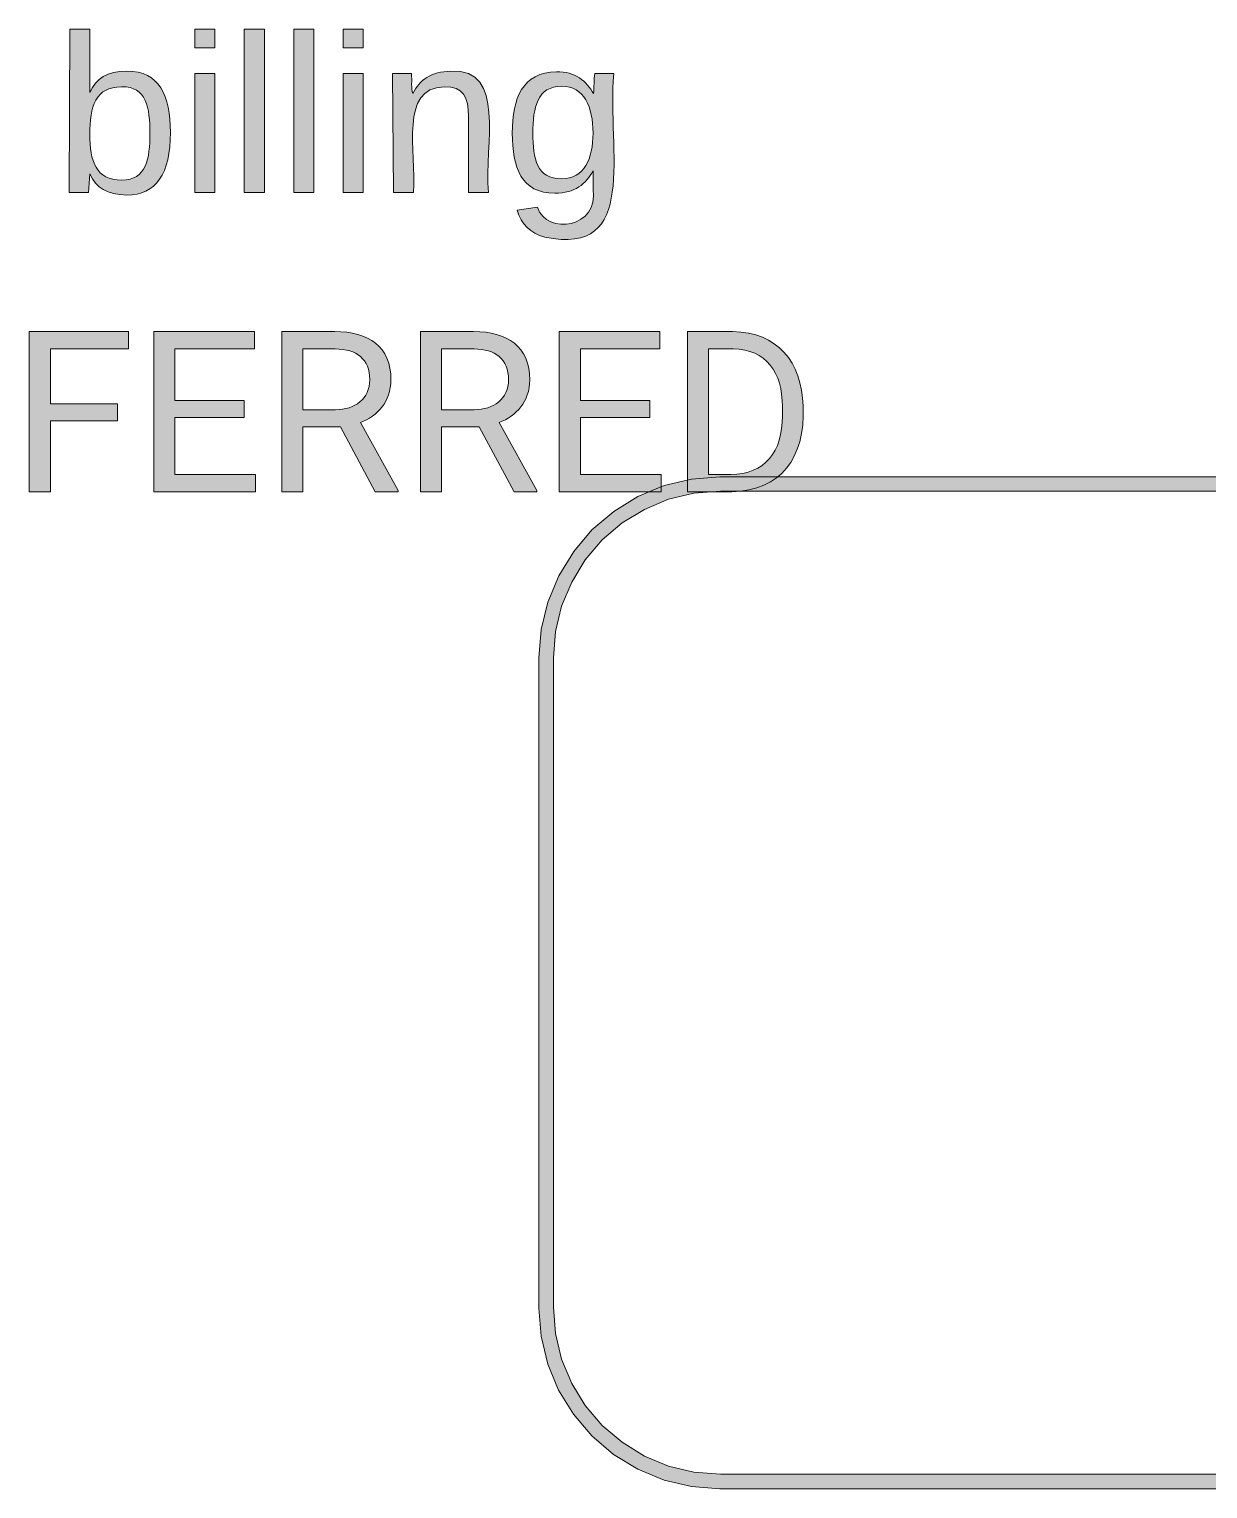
# Model space of a CAD drawing. Extents: x 3 to 1760, y 20 to 1040.
# Drawn here: x 192.3 to 273.7, y 830.6 to 931.4 of the extents above; entities that cross this region are included whole.
import ezdxf

# ---------------------------------------------------------------- set-up
doc = ezdxf.new("R2010")
doc.units = 0
doc.header["$MEASUREMENT"] = 0
doc.layers.add('Layer 1', color=7, linetype='Continuous', lineweight=0)

# ---------------------------------------------------------------- blocks, each defined once
blk = doc.blocks.new('Block_140')
at = {"layer": 'Layer 1', "true_color": 0x282c33, "transparency": 33554687}
h = blk.add_hatch(color=250, dxfattribs=at)
h.dxf.hatch_style = 2
edge = h.paths.add_edge_path()
edge.add_spline(control_points=[(199.07, 928.49), (201.36, 928.49), (202.05, 926.81), (202.09, 924.26), (202.09, 921.4), (201.1, 919.94), (199.07, 919.94), (197.73, 919.98), (196.95, 920.41), (196.52, 921.4), (196.52, 921.4), (196.43, 920.11), (196.43, 920.11), (196.43, 920.11), (195.09, 920.11), (195.09, 920.11), (195.09, 920.11), (195.14, 931.39), (195.14, 931.39), (195.14, 931.39), (196.52, 931.39), (196.52, 931.39), (196.52, 931.39), (196.52, 927.02), (196.52, 927.02), (196.95, 928.02), (197.73, 928.49), (199.07, 928.49)], knot_values=[0, 0, 0, 0, 1, 1, 1, 2, 2, 2, 3, 3, 3, 4, 4, 4, 5, 5, 5, 6, 6, 6, 7, 7, 7, 8, 8, 8, 9, 9, 9, 9], degree=3, periodic=0)
edge = h.paths.add_edge_path()
edge.add_spline(control_points=[(198.72, 920.97), (200.45, 920.97), (200.67, 922.44), (200.67, 924.21), (200.67, 925.94), (200.45, 927.45), (198.72, 927.41), (196.91, 927.41), (196.52, 926.03), (196.52, 924.13), (196.52, 922.27), (196.95, 920.97), (198.72, 920.97)], knot_values=[0, 0, 0, 0, 1, 1, 1, 2, 2, 2, 3, 3, 3, 4, 4, 4, 4], degree=3, periodic=0)
edge.add_line((198.72, 920.97), (198.72, 920.97))
h = blk.add_hatch(color=250, dxfattribs=at)
h.dxf.hatch_style = 2
edge = h.paths.add_edge_path()
edge.add_spline(control_points=[(203.78, 930.09), (203.78, 930.09), (203.78, 931.39), (203.78, 931.39), (203.78, 931.39), (205.16, 931.39), (205.16, 931.39), (205.16, 931.39), (205.16, 930.09), (205.16, 930.09), (205.16, 930.09), (203.78, 930.09), (203.78, 930.09)], knot_values=[0, 0, 0, 0, 1, 1, 1, 2, 2, 2, 3, 3, 3, 4, 4, 4, 4], degree=3, periodic=0)
edge = h.paths.add_edge_path()
edge.add_spline(control_points=[(203.78, 920.11), (203.78, 920.11), (203.78, 928.32), (203.78, 928.32), (203.78, 928.32), (205.16, 928.32), (205.16, 928.32), (205.16, 928.32), (205.16, 920.11), (205.16, 920.11), (205.16, 920.11), (203.78, 920.11), (203.78, 920.11)], knot_values=[0, 0, 0, 0, 1, 1, 1, 2, 2, 2, 3, 3, 3, 4, 4, 4, 4], degree=3, periodic=0)
edge.add_line((203.78, 920.11), (203.78, 920.11))
h = blk.add_hatch(color=250, dxfattribs=at)
h.dxf.hatch_style = 2
edge = h.paths.add_edge_path()
edge.add_spline(control_points=[(207.19, 920.11), (207.19, 920.11), (207.19, 931.39), (207.19, 931.39), (207.19, 931.39), (208.58, 931.39), (208.58, 931.39), (208.58, 931.39), (208.58, 920.11), (208.58, 920.11), (208.58, 920.11), (207.19, 920.11), (207.19, 920.11)], knot_values=[0, 0, 0, 0, 1, 1, 1, 2, 2, 2, 3, 3, 3, 4, 4, 4, 4], degree=3, periodic=0)
edge.add_line((207.19, 920.11), (207.19, 920.11))
h = blk.add_hatch(color=250, dxfattribs=at)
h.dxf.hatch_style = 2
edge = h.paths.add_edge_path()
edge.add_spline(control_points=[(210.61, 920.11), (210.61, 920.11), (210.61, 931.39), (210.61, 931.39), (210.61, 931.39), (211.99, 931.39), (211.99, 931.39), (211.99, 931.39), (211.99, 920.11), (211.99, 920.11), (211.99, 920.11), (210.61, 920.11), (210.61, 920.11)], knot_values=[0, 0, 0, 0, 1, 1, 1, 2, 2, 2, 3, 3, 3, 4, 4, 4, 4], degree=3, periodic=0)
edge.add_line((210.61, 920.11), (210.61, 920.11))
h = blk.add_hatch(color=250, dxfattribs=at)
h.dxf.hatch_style = 2
edge = h.paths.add_edge_path()
edge.add_spline(control_points=[(214.02, 930.09), (214.02, 930.09), (214.02, 931.39), (214.02, 931.39), (214.02, 931.39), (215.4, 931.39), (215.4, 931.39), (215.4, 931.39), (215.4, 930.09), (215.4, 930.09), (215.4, 930.09), (214.02, 930.09), (214.02, 930.09)], knot_values=[0, 0, 0, 0, 1, 1, 1, 2, 2, 2, 3, 3, 3, 4, 4, 4, 4], degree=3, periodic=0)
edge = h.paths.add_edge_path()
edge.add_spline(control_points=[(214.02, 920.11), (214.02, 920.11), (214.02, 928.32), (214.02, 928.32), (214.02, 928.32), (215.4, 928.32), (215.4, 928.32), (215.4, 928.32), (215.4, 920.11), (215.4, 920.11), (215.4, 920.11), (214.02, 920.11), (214.02, 920.11)], knot_values=[0, 0, 0, 0, 1, 1, 1, 2, 2, 2, 3, 3, 3, 4, 4, 4, 4], degree=3, periodic=0)
edge.add_line((214.02, 920.11), (214.02, 920.11))
h = blk.add_hatch(color=250, dxfattribs=at)
h.dxf.hatch_style = 2
edge = h.paths.add_edge_path()
edge.add_spline(control_points=[(221.45, 928.49), (225.3, 928.66), (223.74, 923.48), (224.04, 920.11), (224.04, 920.11), (222.66, 920.11), (222.66, 920.11), (222.66, 920.11), (222.66, 925.34), (222.66, 925.34), (222.66, 926.68), (222.32, 927.45), (220.98, 927.41), (217.87, 927.32), (219.08, 923), (218.86, 920.11), (218.86, 920.11), (217.48, 920.11), (217.48, 920.11), (217.48, 920.11), (217.43, 928.32), (217.43, 928.32), (217.43, 928.32), (218.73, 928.32), (218.73, 928.32), (218.77, 927.89), (218.69, 927.28), (218.82, 926.94), (219.29, 927.89), (220.07, 928.45), (221.45, 928.49)], knot_values=[0, 0, 0, 0, 1, 1, 1, 2, 2, 2, 3, 3, 3, 4, 4, 4, 5, 5, 5, 6, 6, 6, 7, 7, 7, 8, 8, 8, 9, 9, 9, 10, 10, 10, 10], degree=3, periodic=0)
edge.add_line((221.45, 928.49), (221.45, 928.49))
h = blk.add_hatch(color=250, dxfattribs=at)
h.dxf.hatch_style = 2
edge = h.paths.add_edge_path()
edge.add_spline(control_points=[(232.69, 928.32), (232.25, 922.92), (234.46, 915.66), (227.93, 917.04), (226.94, 917.3), (226.29, 917.9), (226.03, 918.9), (226.03, 918.9), (227.42, 919.11), (227.42, 919.11), (228.06, 917.08), (231.74, 917.73), (231.26, 920.32), (231.26, 920.32), (231.26, 921.62), (231.26, 921.62), (230.79, 920.71), (230.01, 920.06), (228.63, 920.06), (226.29, 920.06), (225.69, 921.84), (225.69, 924.21), (225.69, 926.63), (226.38, 928.4), (228.75, 928.45), (230.01, 928.49), (230.83, 927.76), (231.3, 926.94), (231.35, 927.37), (231.3, 927.93), (231.39, 928.32), (231.39, 928.32), (232.69, 928.32), (232.69, 928.32)], knot_values=[0, 0, 0, 0, 1, 1, 1, 2, 2, 2, 3, 3, 3, 4, 4, 4, 5, 5, 5, 6, 6, 6, 7, 7, 7, 8, 8, 8, 9, 9, 9, 10, 10, 10, 11, 11, 11, 11], degree=3, periodic=0)
edge = h.paths.add_edge_path()
edge.add_spline(control_points=[(229.1, 921.06), (230.66, 921.06), (231.26, 922.44), (231.26, 924.21), (231.26, 926.03), (230.66, 927.45), (229.1, 927.45), (227.42, 927.45), (227.11, 925.98), (227.11, 924.21), (227.11, 922.44), (227.37, 921.06), (229.1, 921.06)], knot_values=[0, 0, 0, 0, 1, 1, 1, 2, 2, 2, 3, 3, 3, 4, 4, 4, 4], degree=3, periodic=0)
edge.add_line((229.1, 921.06), (229.1, 921.06))
at = {"layer": 'Layer 1'}
for points, knots in [([(199.07, 928.49), (201.36, 928.49), (202.05, 926.81), (202.09, 924.26), (202.09, 921.4), (201.1, 919.94), (199.07, 919.94), (197.73, 919.98), (196.95, 920.41), (196.52, 921.4), (196.52, 921.4), (196.43, 920.11), (196.43, 920.11), (196.43, 920.11), (195.09, 920.11), (195.09, 920.11), (195.09, 920.11), (195.14, 931.39), (195.14, 931.39), (195.14, 931.39), (196.52, 931.39), (196.52, 931.39), (196.52, 931.39), (196.52, 927.02), (196.52, 927.02), (196.95, 928.02), (197.73, 928.49), (199.07, 928.49)], [0, 0, 0, 0, 1, 1, 1, 2, 2, 2, 3, 3, 3, 4, 4, 4, 5, 5, 5, 6, 6, 6, 7, 7, 7, 8, 8, 8, 9, 9, 9, 9]), ([(203.78, 930.09), (203.78, 930.09), (203.78, 931.39), (203.78, 931.39), (203.78, 931.39), (205.16, 931.39), (205.16, 931.39), (205.16, 931.39), (205.16, 930.09), (205.16, 930.09), (205.16, 930.09), (203.78, 930.09), (203.78, 930.09)], [0, 0, 0, 0, 1, 1, 1, 2, 2, 2, 3, 3, 3, 4, 4, 4, 4]), ([(207.19, 920.11), (207.19, 920.11), (207.19, 931.39), (207.19, 931.39), (207.19, 931.39), (208.58, 931.39), (208.58, 931.39), (208.58, 931.39), (208.58, 920.11), (208.58, 920.11), (208.58, 920.11), (207.19, 920.11), (207.19, 920.11)], [0, 0, 0, 0, 1, 1, 1, 2, 2, 2, 3, 3, 3, 4, 4, 4, 4]), ([(210.61, 920.11), (210.61, 920.11), (210.61, 931.39), (210.61, 931.39), (210.61, 931.39), (211.99, 931.39), (211.99, 931.39), (211.99, 931.39), (211.99, 920.11), (211.99, 920.11), (211.99, 920.11), (210.61, 920.11), (210.61, 920.11)], [0, 0, 0, 0, 1, 1, 1, 2, 2, 2, 3, 3, 3, 4, 4, 4, 4]), ([(214.02, 930.09), (214.02, 930.09), (214.02, 931.39), (214.02, 931.39), (214.02, 931.39), (215.4, 931.39), (215.4, 931.39), (215.4, 931.39), (215.4, 930.09), (215.4, 930.09), (215.4, 930.09), (214.02, 930.09), (214.02, 930.09)], [0, 0, 0, 0, 1, 1, 1, 2, 2, 2, 3, 3, 3, 4, 4, 4, 4]), ([(203.78, 920.11), (203.78, 920.11), (203.78, 928.32), (203.78, 928.32), (203.78, 928.32), (205.16, 928.32), (205.16, 928.32), (205.16, 928.32), (205.16, 920.11), (205.16, 920.11), (205.16, 920.11), (203.78, 920.11), (203.78, 920.11)], [0, 0, 0, 0, 1, 1, 1, 2, 2, 2, 3, 3, 3, 4, 4, 4, 4]), ([(214.02, 920.11), (214.02, 920.11), (214.02, 928.32), (214.02, 928.32), (214.02, 928.32), (215.4, 928.32), (215.4, 928.32), (215.4, 928.32), (215.4, 920.11), (215.4, 920.11), (215.4, 920.11), (214.02, 920.11), (214.02, 920.11)], [0, 0, 0, 0, 1, 1, 1, 2, 2, 2, 3, 3, 3, 4, 4, 4, 4]), ([(221.45, 928.49), (225.3, 928.66), (223.74, 923.48), (224.04, 920.11), (224.04, 920.11), (222.66, 920.11), (222.66, 920.11), (222.66, 920.11), (222.66, 925.34), (222.66, 925.34), (222.66, 926.68), (222.32, 927.45), (220.98, 927.41), (217.87, 927.32), (219.08, 923), (218.86, 920.11), (218.86, 920.11), (217.48, 920.11), (217.48, 920.11), (217.48, 920.11), (217.43, 928.32), (217.43, 928.32), (217.43, 928.32), (218.73, 928.32), (218.73, 928.32), (218.77, 927.89), (218.69, 927.28), (218.82, 926.94), (219.29, 927.89), (220.07, 928.45), (221.45, 928.49)], [0, 0, 0, 0, 1, 1, 1, 2, 2, 2, 3, 3, 3, 4, 4, 4, 5, 5, 5, 6, 6, 6, 7, 7, 7, 8, 8, 8, 9, 9, 9, 10, 10, 10, 10]), ([(232.69, 928.32), (232.25, 922.92), (234.46, 915.66), (227.93, 917.04), (226.94, 917.3), (226.29, 917.9), (226.03, 918.9), (226.03, 918.9), (227.42, 919.11), (227.42, 919.11), (228.06, 917.08), (231.74, 917.73), (231.26, 920.32), (231.26, 920.32), (231.26, 921.62), (231.26, 921.62), (230.79, 920.71), (230.01, 920.06), (228.63, 920.06), (226.29, 920.06), (225.69, 921.84), (225.69, 924.21), (225.69, 926.63), (226.38, 928.4), (228.75, 928.45), (230.01, 928.49), (230.83, 927.76), (231.3, 926.94), (231.35, 927.37), (231.3, 927.93), (231.39, 928.32), (231.39, 928.32), (232.69, 928.32), (232.69, 928.32)], [0, 0, 0, 0, 1, 1, 1, 2, 2, 2, 3, 3, 3, 4, 4, 4, 5, 5, 5, 6, 6, 6, 7, 7, 7, 8, 8, 8, 9, 9, 9, 10, 10, 10, 11, 11, 11, 11]), ([(198.72, 920.97), (200.45, 920.97), (200.67, 922.44), (200.67, 924.21), (200.67, 925.94), (200.45, 927.45), (198.72, 927.41), (196.91, 927.41), (196.52, 926.03), (196.52, 924.13), (196.52, 922.27), (196.95, 920.97), (198.72, 920.97)], [0, 0, 0, 0, 1, 1, 1, 2, 2, 2, 3, 3, 3, 4, 4, 4, 4]), ([(229.1, 921.06), (230.66, 921.06), (231.26, 922.44), (231.26, 924.21), (231.26, 926.03), (230.66, 927.45), (229.1, 927.45), (227.42, 927.45), (227.11, 925.98), (227.11, 924.21), (227.11, 922.44), (227.37, 921.06), (229.1, 921.06)], [0, 0, 0, 0, 1, 1, 1, 2, 2, 2, 3, 3, 3, 4, 4, 4, 4])]:
    blk.add_open_spline(points, degree=3, knots=knots, dxfattribs=at)
blk = doc.blocks.new('Block_139')
at = {"layer": 'Layer 1'}
blk.add_blockref('Block_140', (0, 0), dxfattribs=at)
blk = doc.blocks.new('Block_142')
at = {"layer": 'Layer 1', "true_color": 0x282c33, "transparency": 33554687}
h = blk.add_hatch(color=250, dxfattribs=at)
h.dxf.hatch_style = 2
edge = h.paths.add_edge_path()
edge.add_spline(control_points=[(198.44, 904.34), (198.44, 904.34), (193.8, 904.34), (193.8, 904.34), (193.8, 904.34), (193.8, 899.45), (193.8, 899.45), (193.8, 899.45), (192.34, 899.45), (192.34, 899.45), (192.34, 899.45), (192.34, 910.51), (192.34, 910.51), (192.34, 910.51), (199.19, 910.51), (199.19, 910.51), (199.19, 910.51), (199.19, 909.31), (199.19, 909.31), (199.19, 909.31), (193.8, 909.31), (193.8, 909.31), (193.8, 909.31), (193.8, 905.53), (193.8, 905.53), (193.8, 905.53), (198.44, 905.53), (198.44, 905.53), (198.44, 905.53), (198.44, 904.34), (198.44, 904.34)], knot_values=[0, 0, 0, 0, 1, 1, 1, 2, 2, 2, 3, 3, 3, 4, 4, 4, 5, 5, 5, 6, 6, 6, 7, 7, 7, 8, 8, 8, 9, 9, 9, 10, 10, 10, 10], degree=3, periodic=0)
edge.add_line((198.44, 904.34), (198.44, 904.34))
h = blk.add_hatch(color=250, dxfattribs=at)
h.dxf.hatch_style = 2
edge = h.paths.add_edge_path()
edge.add_spline(control_points=[(207.19, 904.57), (207.19, 904.57), (202.4, 904.57), (202.4, 904.57), (202.4, 904.57), (202.4, 900.65), (202.4, 900.65), (202.4, 900.65), (207.96, 900.65), (207.96, 900.65), (207.96, 900.65), (207.96, 899.45), (207.96, 899.45), (207.96, 899.45), (200.94, 899.45), (200.94, 899.45), (200.94, 899.45), (200.94, 910.51), (200.94, 910.51), (200.94, 910.51), (207.89, 910.51), (207.89, 910.51), (207.89, 910.51), (207.89, 909.31), (207.89, 909.31), (207.89, 909.31), (202.4, 909.31), (202.4, 909.31), (202.4, 909.31), (202.4, 905.76), (202.4, 905.76), (202.4, 905.76), (207.19, 905.76), (207.19, 905.76), (207.19, 905.76), (207.19, 904.57), (207.19, 904.57)], knot_values=[0, 0, 0, 0, 1, 1, 1, 2, 2, 2, 3, 3, 3, 4, 4, 4, 5, 5, 5, 6, 6, 6, 7, 7, 7, 8, 8, 8, 9, 9, 9, 10, 10, 10, 11, 11, 11, 12, 12, 12, 12], degree=3, periodic=0)
edge.add_line((207.19, 904.57), (207.19, 904.57))
h = blk.add_hatch(color=250, dxfattribs=at)
h.dxf.hatch_style = 2
edge = h.paths.add_edge_path()
edge.add_spline(control_points=[(217.31, 907.19), (217.31, 905.66), (216.39, 904.68), (215.2, 904.24), (215.2, 904.24), (217.8, 899.55), (217.8, 899.55), (217.8, 899.55), (217.8, 899.45), (217.8, 899.45), (217.8, 899.45), (216.23, 899.45), (216.23, 899.45), (216.23, 899.45), (213.83, 903.93), (213.83, 903.93), (213.83, 903.93), (211.24, 903.93), (211.24, 903.93), (211.24, 903.93), (211.24, 899.45), (211.24, 899.45), (211.24, 899.45), (209.77, 899.45), (209.77, 899.45), (209.77, 899.45), (209.77, 910.51), (209.77, 910.51), (209.77, 910.51), (213.43, 910.51), (213.43, 910.51), (215.79, 910.53), (217.31, 909.46), (217.31, 907.19)], knot_values=[0, 0, 0, 0, 1, 1, 1, 2, 2, 2, 3, 3, 3, 4, 4, 4, 5, 5, 5, 6, 6, 6, 7, 7, 7, 8, 8, 8, 9, 9, 9, 10, 10, 10, 11, 11, 11, 11], degree=3, periodic=0)
edge = h.paths.add_edge_path()
edge.add_spline(control_points=[(215.85, 907.19), (215.85, 908.61), (214.94, 909.31), (213.47, 909.31), (213.47, 909.31), (211.24, 909.31), (211.24, 909.31), (211.24, 909.31), (211.24, 905.12), (211.24, 905.12), (211.24, 905.12), (213.48, 905.12), (213.48, 905.12), (214.84, 905.1), (215.85, 905.89), (215.85, 907.19)], knot_values=[0, 0, 0, 0, 1, 1, 1, 2, 2, 2, 3, 3, 3, 4, 4, 4, 5, 5, 5, 5], degree=3, periodic=0)
edge.add_line((215.85, 907.19), (215.85, 907.19))
h = blk.add_hatch(color=250, dxfattribs=at)
h.dxf.hatch_style = 2
edge = h.paths.add_edge_path()
edge.add_spline(control_points=[(226.89, 907.19), (226.89, 905.66), (225.96, 904.68), (224.78, 904.24), (224.78, 904.24), (227.38, 899.55), (227.38, 899.55), (227.38, 899.55), (227.38, 899.45), (227.38, 899.45), (227.38, 899.45), (225.81, 899.45), (225.81, 899.45), (225.81, 899.45), (223.41, 903.93), (223.41, 903.93), (223.41, 903.93), (220.81, 903.93), (220.81, 903.93), (220.81, 903.93), (220.81, 899.45), (220.81, 899.45), (220.81, 899.45), (219.35, 899.45), (219.35, 899.45), (219.35, 899.45), (219.35, 910.51), (219.35, 910.51), (219.35, 910.51), (223.01, 910.51), (223.01, 910.51), (225.36, 910.53), (226.89, 909.46), (226.89, 907.19)], knot_values=[0, 0, 0, 0, 1, 1, 1, 2, 2, 2, 3, 3, 3, 4, 4, 4, 5, 5, 5, 6, 6, 6, 7, 7, 7, 8, 8, 8, 9, 9, 9, 10, 10, 10, 11, 11, 11, 11], degree=3, periodic=0)
edge = h.paths.add_edge_path()
edge.add_spline(control_points=[(225.43, 907.19), (225.43, 908.61), (224.51, 909.31), (223.05, 909.31), (223.05, 909.31), (220.81, 909.31), (220.81, 909.31), (220.81, 909.31), (220.81, 905.12), (220.81, 905.12), (220.81, 905.12), (223.06, 905.12), (223.06, 905.12), (224.41, 905.1), (225.43, 905.89), (225.43, 907.19)], knot_values=[0, 0, 0, 0, 1, 1, 1, 2, 2, 2, 3, 3, 3, 4, 4, 4, 5, 5, 5, 5], degree=3, periodic=0)
edge.add_line((225.43, 907.19), (225.43, 907.19))
h = blk.add_hatch(color=250, dxfattribs=at)
h.dxf.hatch_style = 2
edge = h.paths.add_edge_path()
edge.add_spline(control_points=[(235.19, 904.57), (235.19, 904.57), (230.39, 904.57), (230.39, 904.57), (230.39, 904.57), (230.39, 900.65), (230.39, 900.65), (230.39, 900.65), (235.96, 900.65), (235.96, 900.65), (235.96, 900.65), (235.96, 899.45), (235.96, 899.45), (235.96, 899.45), (228.93, 899.45), (228.93, 899.45), (228.93, 899.45), (228.93, 910.51), (228.93, 910.51), (228.93, 910.51), (235.88, 910.51), (235.88, 910.51), (235.88, 910.51), (235.88, 909.31), (235.88, 909.31), (235.88, 909.31), (230.39, 909.31), (230.39, 909.31), (230.39, 909.31), (230.39, 905.76), (230.39, 905.76), (230.39, 905.76), (235.19, 905.76), (235.19, 905.76), (235.19, 905.76), (235.19, 904.57), (235.19, 904.57)], knot_values=[0, 0, 0, 0, 1, 1, 1, 2, 2, 2, 3, 3, 3, 4, 4, 4, 5, 5, 5, 6, 6, 6, 7, 7, 7, 8, 8, 8, 9, 9, 9, 10, 10, 10, 11, 11, 11, 12, 12, 12, 12], degree=3, periodic=0)
edge.add_line((235.19, 904.57), (235.19, 904.57))
h = blk.add_hatch(color=250, dxfattribs=at)
h.dxf.hatch_style = 2
edge = h.paths.add_edge_path()
edge.add_spline(control_points=[(245.77, 905.36), (245.9, 901.71), (244.21, 899.56), (240.84, 899.45), (240.84, 899.45), (237.78, 899.45), (237.78, 899.45), (237.78, 899.45), (237.78, 910.51), (237.78, 910.51), (237.78, 910.51), (240.9, 910.51), (240.9, 910.51), (244, 910.45), (245.66, 908.47), (245.77, 905.36)], knot_values=[0, 0, 0, 0, 1, 1, 1, 2, 2, 2, 3, 3, 3, 4, 4, 4, 5, 5, 5, 5], degree=3, periodic=0)
edge = h.paths.add_edge_path()
edge.add_spline(control_points=[(244.33, 905.33), (244.35, 907.7), (243.2, 909.29), (240.94, 909.31), (240.94, 909.31), (239.23, 909.31), (239.23, 909.31), (239.23, 909.31), (239.23, 900.65), (239.23, 900.65), (239.23, 900.65), (240.77, 900.65), (240.77, 900.65), (243.11, 900.65), (244.36, 902.23), (244.33, 904.68), (244.33, 904.68), (244.33, 905.33), (244.33, 905.33)], knot_values=[0, 0, 0, 0, 1, 1, 1, 2, 2, 2, 3, 3, 3, 4, 4, 4, 5, 5, 5, 6, 6, 6, 6], degree=3, periodic=0)
edge.add_line((244.33, 905.33), (244.33, 905.33))
at = {"layer": 'Layer 1'}
for points, knots in [([(198.44, 904.34), (198.44, 904.34), (193.8, 904.34), (193.8, 904.34), (193.8, 904.34), (193.8, 899.45), (193.8, 899.45), (193.8, 899.45), (192.34, 899.45), (192.34, 899.45), (192.34, 899.45), (192.34, 910.51), (192.34, 910.51), (192.34, 910.51), (199.19, 910.51), (199.19, 910.51), (199.19, 910.51), (199.19, 909.31), (199.19, 909.31), (199.19, 909.31), (193.8, 909.31), (193.8, 909.31), (193.8, 909.31), (193.8, 905.53), (193.8, 905.53), (193.8, 905.53), (198.44, 905.53), (198.44, 905.53), (198.44, 905.53), (198.44, 904.34), (198.44, 904.34)], [0, 0, 0, 0, 1, 1, 1, 2, 2, 2, 3, 3, 3, 4, 4, 4, 5, 5, 5, 6, 6, 6, 7, 7, 7, 8, 8, 8, 9, 9, 9, 10, 10, 10, 10]), ([(207.19, 904.57), (207.19, 904.57), (202.4, 904.57), (202.4, 904.57), (202.4, 904.57), (202.4, 900.65), (202.4, 900.65), (202.4, 900.65), (207.96, 900.65), (207.96, 900.65), (207.96, 900.65), (207.96, 899.45), (207.96, 899.45), (207.96, 899.45), (200.94, 899.45), (200.94, 899.45), (200.94, 899.45), (200.94, 910.51), (200.94, 910.51), (200.94, 910.51), (207.89, 910.51), (207.89, 910.51), (207.89, 910.51), (207.89, 909.31), (207.89, 909.31), (207.89, 909.31), (202.4, 909.31), (202.4, 909.31), (202.4, 909.31), (202.4, 905.76), (202.4, 905.76), (202.4, 905.76), (207.19, 905.76), (207.19, 905.76), (207.19, 905.76), (207.19, 904.57), (207.19, 904.57)], [0, 0, 0, 0, 1, 1, 1, 2, 2, 2, 3, 3, 3, 4, 4, 4, 5, 5, 5, 6, 6, 6, 7, 7, 7, 8, 8, 8, 9, 9, 9, 10, 10, 10, 11, 11, 11, 12, 12, 12, 12]), ([(217.31, 907.19), (217.31, 905.66), (216.39, 904.68), (215.2, 904.24), (215.2, 904.24), (217.8, 899.55), (217.8, 899.55), (217.8, 899.55), (217.8, 899.45), (217.8, 899.45), (217.8, 899.45), (216.23, 899.45), (216.23, 899.45), (216.23, 899.45), (213.83, 903.93), (213.83, 903.93), (213.83, 903.93), (211.24, 903.93), (211.24, 903.93), (211.24, 903.93), (211.24, 899.45), (211.24, 899.45), (211.24, 899.45), (209.77, 899.45), (209.77, 899.45), (209.77, 899.45), (209.77, 910.51), (209.77, 910.51), (209.77, 910.51), (213.43, 910.51), (213.43, 910.51), (215.79, 910.53), (217.31, 909.46), (217.31, 907.19)], [0, 0, 0, 0, 1, 1, 1, 2, 2, 2, 3, 3, 3, 4, 4, 4, 5, 5, 5, 6, 6, 6, 7, 7, 7, 8, 8, 8, 9, 9, 9, 10, 10, 10, 11, 11, 11, 11]), ([(226.89, 907.19), (226.89, 905.66), (225.96, 904.68), (224.78, 904.24), (224.78, 904.24), (227.38, 899.55), (227.38, 899.55), (227.38, 899.55), (227.38, 899.45), (227.38, 899.45), (227.38, 899.45), (225.81, 899.45), (225.81, 899.45), (225.81, 899.45), (223.41, 903.93), (223.41, 903.93), (223.41, 903.93), (220.81, 903.93), (220.81, 903.93), (220.81, 903.93), (220.81, 899.45), (220.81, 899.45), (220.81, 899.45), (219.35, 899.45), (219.35, 899.45), (219.35, 899.45), (219.35, 910.51), (219.35, 910.51), (219.35, 910.51), (223.01, 910.51), (223.01, 910.51), (225.36, 910.53), (226.89, 909.46), (226.89, 907.19)], [0, 0, 0, 0, 1, 1, 1, 2, 2, 2, 3, 3, 3, 4, 4, 4, 5, 5, 5, 6, 6, 6, 7, 7, 7, 8, 8, 8, 9, 9, 9, 10, 10, 10, 11, 11, 11, 11]), ([(235.19, 904.57), (235.19, 904.57), (230.39, 904.57), (230.39, 904.57), (230.39, 904.57), (230.39, 900.65), (230.39, 900.65), (230.39, 900.65), (235.96, 900.65), (235.96, 900.65), (235.96, 900.65), (235.96, 899.45), (235.96, 899.45), (235.96, 899.45), (228.93, 899.45), (228.93, 899.45), (228.93, 899.45), (228.93, 910.51), (228.93, 910.51), (228.93, 910.51), (235.88, 910.51), (235.88, 910.51), (235.88, 910.51), (235.88, 909.31), (235.88, 909.31), (235.88, 909.31), (230.39, 909.31), (230.39, 909.31), (230.39, 909.31), (230.39, 905.76), (230.39, 905.76), (230.39, 905.76), (235.19, 905.76), (235.19, 905.76), (235.19, 905.76), (235.19, 904.57), (235.19, 904.57)], [0, 0, 0, 0, 1, 1, 1, 2, 2, 2, 3, 3, 3, 4, 4, 4, 5, 5, 5, 6, 6, 6, 7, 7, 7, 8, 8, 8, 9, 9, 9, 10, 10, 10, 11, 11, 11, 12, 12, 12, 12]), ([(245.77, 905.36), (245.9, 901.71), (244.21, 899.56), (240.84, 899.45), (240.84, 899.45), (237.78, 899.45), (237.78, 899.45), (237.78, 899.45), (237.78, 910.51), (237.78, 910.51), (237.78, 910.51), (240.9, 910.51), (240.9, 910.51), (244, 910.45), (245.66, 908.47), (245.77, 905.36)], [0, 0, 0, 0, 1, 1, 1, 2, 2, 2, 3, 3, 3, 4, 4, 4, 5, 5, 5, 5]), ([(215.85, 907.19), (215.85, 908.61), (214.94, 909.31), (213.47, 909.31), (213.47, 909.31), (211.24, 909.31), (211.24, 909.31), (211.24, 909.31), (211.24, 905.12), (211.24, 905.12), (211.24, 905.12), (213.48, 905.12), (213.48, 905.12), (214.84, 905.1), (215.85, 905.89), (215.85, 907.19)], [0, 0, 0, 0, 1, 1, 1, 2, 2, 2, 3, 3, 3, 4, 4, 4, 5, 5, 5, 5]), ([(225.43, 907.19), (225.43, 908.61), (224.51, 909.31), (223.05, 909.31), (223.05, 909.31), (220.81, 909.31), (220.81, 909.31), (220.81, 909.31), (220.81, 905.12), (220.81, 905.12), (220.81, 905.12), (223.06, 905.12), (223.06, 905.12), (224.41, 905.1), (225.43, 905.89), (225.43, 907.19)], [0, 0, 0, 0, 1, 1, 1, 2, 2, 2, 3, 3, 3, 4, 4, 4, 5, 5, 5, 5]), ([(244.33, 905.33), (244.35, 907.7), (243.2, 909.29), (240.94, 909.31), (240.94, 909.31), (239.23, 909.31), (239.23, 909.31), (239.23, 909.31), (239.23, 900.65), (239.23, 900.65), (239.23, 900.65), (240.77, 900.65), (240.77, 900.65), (243.11, 900.65), (244.36, 902.23), (244.33, 904.68), (244.33, 904.68), (244.33, 905.33), (244.33, 905.33)], [0, 0, 0, 0, 1, 1, 1, 2, 2, 2, 3, 3, 3, 4, 4, 4, 5, 5, 5, 6, 6, 6, 6])]:
    blk.add_open_spline(points, degree=3, knots=knots, dxfattribs=at)
blk = doc.blocks.new('Block_141')
at = {"layer": 'Layer 1'}
blk.add_blockref('Block_142', (0, 0), dxfattribs=at)
blk = doc.blocks.new('Block_0')
at = {"layer": 'Layer 1', "true_color": 0x666666, "transparency": 33554687}
h = blk.add_hatch(color=251, dxfattribs=at)
h.dxf.hatch_style = 2
edge = h.paths.add_edge_path()
edge.add_spline(control_points=[(304.63, 900.35), (304.63, 900.35), (306.53, 899.89), (306.53, 899.89), (306.53, 899.89), (308.35, 899.13), (308.35, 899.13), (308.35, 899.13), (310.02, 898.1), (310.02, 898.1), (310.02, 898.1), (311.52, 896.84), (311.52, 896.84), (311.52, 896.84), (312.8, 895.34), (312.8, 895.34), (312.8, 895.34), (313.83, 893.68), (313.83, 893.68), (313.83, 893.68), (314.59, 891.86), (314.59, 891.86), (314.59, 891.86), (315.04, 889.96), (315.04, 889.96), (315.04, 889.96), (315.21, 888.02), (315.21, 888.02), (315.21, 888.02), (315.21, 856.38), (315.21, 856.38), (315.21, 856.38), (314.21, 856.38), (314.21, 856.38), (314.21, 856.38), (314.21, 887.98), (314.21, 887.98), (314.21, 887.98), (314.06, 889.8), (314.06, 889.8), (314.06, 889.8), (313.64, 891.55), (313.64, 891.55), (313.64, 891.55), (312.94, 893.22), (312.94, 893.22), (312.94, 893.22), (312.01, 894.76), (312.01, 894.76), (312.01, 894.76), (310.84, 896.13), (310.84, 896.13), (310.84, 896.13), (309.46, 897.3), (309.46, 897.3), (309.46, 897.3), (307.93, 898.24), (307.93, 898.24), (307.93, 898.24), (306.25, 898.94), (306.25, 898.94), (306.25, 898.94), (304.5, 899.36), (304.5, 899.36), (304.5, 899.36), (302.68, 899.5), (302.68, 899.5), (302.68, 899.5), (240.05, 899.5), (240.05, 899.5), (240.05, 899.5), (238.23, 899.36), (238.23, 899.36), (238.23, 899.36), (236.48, 898.94), (236.48, 898.94), (236.48, 898.94), (234.81, 898.24), (234.81, 898.24), (234.81, 898.24), (233.27, 897.3), (233.27, 897.3), (233.27, 897.3), (231.9, 896.13), (231.9, 896.13), (231.9, 896.13), (230.73, 894.76), (230.73, 894.76), (230.73, 894.76), (229.79, 893.22), (229.79, 893.22), (229.79, 893.22), (229.09, 891.55), (229.09, 891.55), (229.09, 891.55), (228.67, 889.8), (228.67, 889.8), (228.67, 889.8), (228.53, 887.98), (228.53, 887.98), (228.53, 887.98), (228.53, 843.16), (228.53, 843.16), (228.53, 843.16), (228.67, 841.34), (228.67, 841.34), (228.67, 841.34), (229.09, 839.59), (229.09, 839.59), (229.09, 839.59), (229.79, 837.91), (229.79, 837.91), (229.79, 837.91), (230.73, 836.37), (230.73, 836.37), (230.73, 836.37), (231.9, 835), (231.9, 835), (231.9, 835), (233.27, 833.84), (233.27, 833.84), (233.27, 833.84), (234.81, 832.89), (234.81, 832.89), (234.81, 832.89), (236.48, 832.19), (236.48, 832.19), (236.48, 832.19), (238.23, 831.77), (238.23, 831.77), (238.23, 831.77), (240.05, 831.63), (240.05, 831.63), (240.05, 831.63), (281.95, 831.63), (281.95, 831.63), (281.95, 831.63), (281.95, 830.63), (281.95, 830.63), (281.95, 830.63), (240.01, 830.63), (240.01, 830.63), (240.01, 830.63), (238.07, 830.78), (238.07, 830.78), (238.07, 830.78), (236.17, 831.23), (236.17, 831.23), (236.17, 831.23), (234.35, 831.98), (234.35, 831.98), (234.35, 831.98), (232.68, 833), (232.68, 833), (232.68, 833), (231.18, 834.28), (231.18, 834.28), (231.18, 834.28), (229.92, 835.78), (229.92, 835.78), (229.92, 835.78), (228.88, 837.44), (228.88, 837.44), (228.88, 837.44), (228.13, 839.24), (228.13, 839.24), (228.13, 839.24), (227.68, 841.16), (227.68, 841.16), (227.68, 841.16), (227.53, 843.1), (227.53, 843.1), (227.53, 843.1), (227.53, 888), (227.53, 888), (227.53, 888), (227.68, 889.94), (227.68, 889.94), (227.68, 889.94), (228.14, 891.84), (228.14, 891.84), (228.14, 891.84), (228.9, 893.66), (228.9, 893.66), (228.9, 893.66), (229.93, 895.33), (229.93, 895.33), (229.93, 895.33), (231.19, 896.83), (231.19, 896.83), (231.19, 896.83), (232.69, 898.09), (232.69, 898.09), (232.69, 898.09), (234.35, 899.13), (234.35, 899.13), (234.35, 899.13), (236.17, 899.88), (236.17, 899.88), (236.17, 899.88), (238.07, 900.33), (238.07, 900.33), (238.07, 900.33), (240.01, 900.48), (240.01, 900.48), (240.01, 900.48), (302.71, 900.48), (302.71, 900.48), (302.71, 900.48), (304.63, 900.35), (304.63, 900.35)], knot_values=[0, 0, 0, 0, 1, 1, 1, 2, 2, 2, 3, 3, 3, 4, 4, 4, 5, 5, 5, 6, 6, 6, 7, 7, 7, 8, 8, 8, 9, 9, 9, 10, 10, 10, 11, 11, 11, 12, 12, 12, 13, 13, 13, 14, 14, 14, 15, 15, 15, 16, 16, 16, 17, 17, 17, 18, 18, 18, 19, 19, 19, 20, 20, 20, 21, 21, 21, 22, 22, 22, 23, 23, 23, 24, 24, 24, 25, 25, 25, 26, 26, 26, 27, 27, 27, 28, 28, 28, 29, 29, 29, 30, 30, 30, 31, 31, 31, 32, 32, 32, 33, 33, 33, 34, 34, 34, 35, 35, 35, 36, 36, 36, 37, 37, 37, 38, 38, 38, 39, 39, 39, 40, 40, 40, 41, 41, 41, 42, 42, 42, 43, 43, 43, 44, 44, 44, 45, 45, 45, 46, 46, 46, 47, 47, 47, 48, 48, 48, 49, 49, 49, 50, 50, 50, 51, 51, 51, 52, 52, 52, 53, 53, 53, 54, 54, 54, 55, 55, 55, 56, 56, 56, 57, 57, 57, 58, 58, 58, 59, 59, 59, 60, 60, 60, 61, 61, 61, 62, 62, 62, 63, 63, 63, 64, 64, 64, 65, 65, 65, 66, 66, 66, 67, 67, 67, 68, 68, 68, 69, 69, 69, 70, 70, 70, 70], degree=3, periodic=0)
at = {"layer": 'Layer 1', "color": 251, "lineweight": 0, "true_color": 0x666666}
blk.add_open_spline([(304.63, 900.35), (304.63, 900.35), (306.53, 899.89), (306.53, 899.89), (306.53, 899.89), (308.35, 899.13), (308.35, 899.13), (308.35, 899.13), (310.02, 898.1), (310.02, 898.1), (310.02, 898.1), (311.52, 896.84), (311.52, 896.84), (311.52, 896.84), (312.8, 895.34), (312.8, 895.34), (312.8, 895.34), (313.83, 893.68), (313.83, 893.68), (313.83, 893.68), (314.59, 891.86), (314.59, 891.86), (314.59, 891.86), (315.04, 889.96), (315.04, 889.96), (315.04, 889.96), (315.21, 888.02), (315.21, 888.02), (315.21, 888.02), (315.21, 856.38), (315.21, 856.38), (315.21, 856.38), (314.21, 856.38), (314.21, 856.38), (314.21, 856.38), (314.21, 887.98), (314.21, 887.98), (314.21, 887.98), (314.06, 889.8), (314.06, 889.8), (314.06, 889.8), (313.64, 891.55), (313.64, 891.55), (313.64, 891.55), (312.94, 893.22), (312.94, 893.22), (312.94, 893.22), (312.01, 894.76), (312.01, 894.76), (312.01, 894.76), (310.84, 896.13), (310.84, 896.13), (310.84, 896.13), (309.46, 897.3), (309.46, 897.3), (309.46, 897.3), (307.93, 898.24), (307.93, 898.24), (307.93, 898.24), (306.25, 898.94), (306.25, 898.94), (306.25, 898.94), (304.5, 899.36), (304.5, 899.36), (304.5, 899.36), (302.68, 899.5), (302.68, 899.5), (302.68, 899.5), (240.05, 899.5), (240.05, 899.5), (240.05, 899.5), (238.23, 899.36), (238.23, 899.36), (238.23, 899.36), (236.48, 898.94), (236.48, 898.94), (236.48, 898.94), (234.81, 898.24), (234.81, 898.24), (234.81, 898.24), (233.27, 897.3), (233.27, 897.3), (233.27, 897.3), (231.9, 896.13), (231.9, 896.13), (231.9, 896.13), (230.73, 894.76), (230.73, 894.76), (230.73, 894.76), (229.79, 893.22), (229.79, 893.22), (229.79, 893.22), (229.09, 891.55), (229.09, 891.55), (229.09, 891.55), (228.67, 889.8), (228.67, 889.8), (228.67, 889.8), (228.53, 887.98), (228.53, 887.98), (228.53, 887.98), (228.53, 843.16), (228.53, 843.16), (228.53, 843.16), (228.67, 841.34), (228.67, 841.34), (228.67, 841.34), (229.09, 839.59), (229.09, 839.59), (229.09, 839.59), (229.79, 837.91), (229.79, 837.91), (229.79, 837.91), (230.73, 836.37), (230.73, 836.37), (230.73, 836.37), (231.9, 835), (231.9, 835), (231.9, 835), (233.27, 833.84), (233.27, 833.84), (233.27, 833.84), (234.81, 832.89), (234.81, 832.89), (234.81, 832.89), (236.48, 832.19), (236.48, 832.19), (236.48, 832.19), (238.23, 831.77), (238.23, 831.77), (238.23, 831.77), (240.05, 831.63), (240.05, 831.63), (240.05, 831.63), (281.95, 831.63), (281.95, 831.63), (281.95, 831.63), (281.95, 830.63), (281.95, 830.63), (281.95, 830.63), (240.01, 830.63), (240.01, 830.63), (240.01, 830.63), (238.07, 830.78), (238.07, 830.78), (238.07, 830.78), (236.17, 831.23), (236.17, 831.23), (236.17, 831.23), (234.35, 831.98), (234.35, 831.98), (234.35, 831.98), (232.68, 833), (232.68, 833), (232.68, 833), (231.18, 834.28), (231.18, 834.28), (231.18, 834.28), (229.92, 835.78), (229.92, 835.78), (229.92, 835.78), (228.88, 837.44), (228.88, 837.44), (228.88, 837.44), (228.13, 839.24), (228.13, 839.24), (228.13, 839.24), (227.68, 841.16), (227.68, 841.16), (227.68, 841.16), (227.53, 843.1), (227.53, 843.1), (227.53, 843.1), (227.53, 888), (227.53, 888), (227.53, 888), (227.68, 889.94), (227.68, 889.94), (227.68, 889.94), (228.14, 891.84), (228.14, 891.84), (228.14, 891.84), (228.9, 893.66), (228.9, 893.66), (228.9, 893.66), (229.93, 895.33), (229.93, 895.33), (229.93, 895.33), (231.19, 896.83), (231.19, 896.83), (231.19, 896.83), (232.69, 898.09), (232.69, 898.09), (232.69, 898.09), (234.35, 899.13), (234.35, 899.13), (234.35, 899.13), (236.17, 899.88), (236.17, 899.88), (236.17, 899.88), (238.07, 900.33), (238.07, 900.33), (238.07, 900.33), (240.01, 900.48), (240.01, 900.48), (240.01, 900.48), (302.71, 900.48), (302.71, 900.48), (302.71, 900.48), (304.63, 900.35), (304.63, 900.35)], degree=3, knots=[0, 0, 0, 0, 1, 1, 1, 2, 2, 2, 3, 3, 3, 4, 4, 4, 5, 5, 5, 6, 6, 6, 7, 7, 7, 8, 8, 8, 9, 9, 9, 10, 10, 10, 11, 11, 11, 12, 12, 12, 13, 13, 13, 14, 14, 14, 15, 15, 15, 16, 16, 16, 17, 17, 17, 18, 18, 18, 19, 19, 19, 20, 20, 20, 21, 21, 21, 22, 22, 22, 23, 23, 23, 24, 24, 24, 25, 25, 25, 26, 26, 26, 27, 27, 27, 28, 28, 28, 29, 29, 29, 30, 30, 30, 31, 31, 31, 32, 32, 32, 33, 33, 33, 34, 34, 34, 35, 35, 35, 36, 36, 36, 37, 37, 37, 38, 38, 38, 39, 39, 39, 40, 40, 40, 41, 41, 41, 42, 42, 42, 43, 43, 43, 44, 44, 44, 45, 45, 45, 46, 46, 46, 47, 47, 47, 48, 48, 48, 49, 49, 49, 50, 50, 50, 51, 51, 51, 52, 52, 52, 53, 53, 53, 54, 54, 54, 55, 55, 55, 56, 56, 56, 57, 57, 57, 58, 58, 58, 59, 59, 59, 60, 60, 60, 61, 61, 61, 62, 62, 62, 63, 63, 63, 64, 64, 64, 65, 65, 65, 66, 66, 66, 67, 67, 67, 68, 68, 68, 69, 69, 69, 70, 70, 70, 70], dxfattribs=at)
at = {"layer": 'Layer 1'}
for name in ['Block_139', 'Block_141']:
    blk.add_blockref(name, (0, 0), dxfattribs=at)

msp = doc.modelspace()

# ---------------------------------------------------------------- block references
at = {"layer": 'Layer 1'}
msp.add_blockref('Block_0', (0, 0), dxfattribs=at)

doc.saveas('drawing.dxf')
